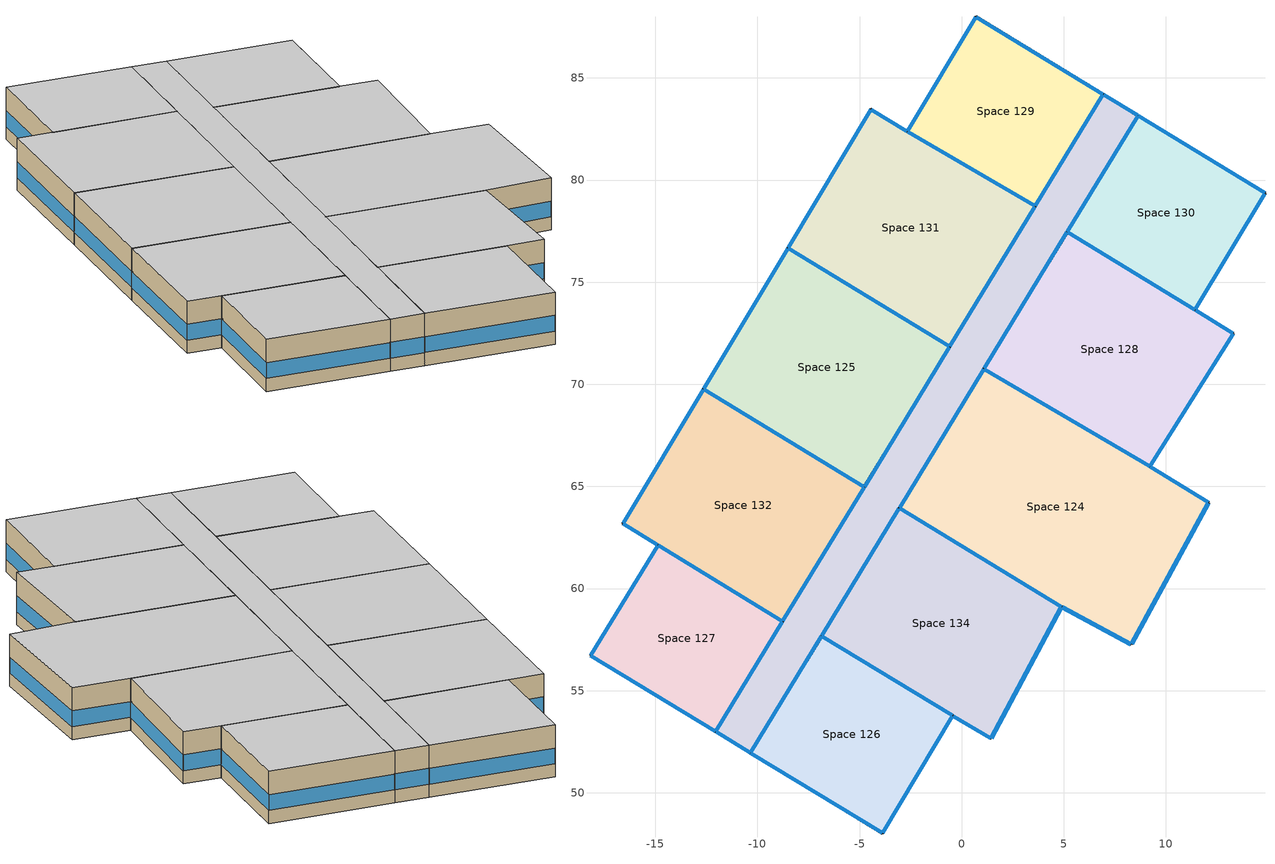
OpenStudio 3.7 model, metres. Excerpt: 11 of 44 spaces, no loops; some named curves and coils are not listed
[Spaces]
Space 123
 floor adiabatic (Generic Interior Floor): 6.92,84.19 8.63,83.15 -10.34,51.96 -12.05,53 z21.1
 wall outside (Surface 162 c tbd): -6.86,57.68 -3.06,63.93 z21.1:24.14
 wall outside (Surface 163 c tbd): -10.34,51.96 -6.86,57.68 z21.1:24.14
 wall outside (Surface 164 c tbd): -12.05,53 -10.34,51.96 z21.1:24.14
 wall outside (Surface 165 c tbd): -8.77,58.39 -12.05,53 z21.1:24.14
 wall outside (Surface 166 c tbd): -4.77,64.97 -8.77,58.39 z21.1:24.14
 wall outside (Surface 167 c tbd): -0.59,71.85 -4.77,64.97 z21.1:24.14
 wall outside (Surface 168 c tbd): 3.59,78.72 -0.59,71.85 z21.1:24.14
 wall outside (Surface 169 c tbd): 6.92,84.19 3.59,78.72 z21.1:24.14
 wall outside (Surface 170 c tbd): 8.63,83.15 6.92,84.19 z21.1:24.14
 wall outside (Surface 171 c tbd): 5.16,77.45 8.63,83.15 z21.1:24.14
 wall outside (Surface 172 c tbd): 1.09,70.75 5.16,77.45 z21.1:24.14
 wall outside (Surface 173 c tbd): -3.06,63.93 1.09,70.75 z21.1:24.14
 window: -6.85,57.7 -3.07,63.91 / -10.33,51.98 -6.87,57.66 / -8.78,58.37 -12.04,53.02 / -4.78,64.95 -8.75,58.41 / -0.6,71.82 -4.75,65 / 3.58,78.7 -0.57,71.87 / 6.91,84.17 3.6,78.74 / 5.18,77.48 8.61,83.13 / 1.1,70.78 5.15,77.43 / -3.04,63.96 1.08,70.73 z21.86:22.78; -12.03,52.98 -10.36,51.97 / 8.61,83.17 6.94,84.18 z21.86:22.8
 ceiling adiabatic (Generic Interior Ceiling 11): -10.34,51.96 8.63,83.15 6.92,84.19 -12.05,53 z24.14
Space 124
 floor adiabatic (Generic Interior Floor 1): 1.09,70.75 9.22,65.99 12.09,64.2 8.3,57.27 4.89,59.1 -3.06,63.93 z21.1
 wall outside (Surface 176 c tbd): 1.09,70.75 -3.06,63.93 z21.1:24.14
 wall outside (Surface 177 c tbd): 9.22,65.99 1.09,70.75 z21.1:24.14
 wall outside (Surface 178 c tbd): 12.09,64.2 9.22,65.99 z21.1:24.14
 wall outside (Surface 179 c tbd): 8.3,57.27 12.09,64.2 z21.1:24.14
 wall outside (Surface 180 c tbd): 4.89,59.1 8.3,57.27 z21.1:24.14
 wall outside (Surface 181 c tbd): -3.06,63.93 4.89,59.1 z21.1:24.14
 window: 1.08,70.73 -3.04,63.96 / 9.19,66 1.11,70.74 / 8.31,57.29 12.08,64.18 / 4.91,59.09 8.28,57.28 / -3.04,63.92 4.87,59.11 z21.86:22.78; 12.07,64.22 9.24,65.97 z21.86:22.79
 ceiling adiabatic (Generic Interior Ceiling 21): 8.3,57.27 12.09,64.2 9.22,65.99 1.09,70.75 -3.06,63.93 4.89,59.1 z24.14
Space 125
 floor adiabatic (Generic Interior Floor 2): -8.51,76.67 -0.59,71.85 -4.77,64.97 -12.65,69.77 z21.1
 wall outside (Surface 184 c tbd): -4.77,64.97 -0.59,71.85 z21.1:24.14
 wall outside (Surface 185 c tbd): -12.65,69.77 -4.77,64.97 z21.1:24.14
 wall outside (Surface 186 c tbd): -8.51,76.67 -12.65,69.77 z21.1:24.14
 wall outside (Surface 187 c tbd): -0.59,71.85 -8.51,76.67 z21.1:24.14
 window: -4.75,65 -0.6,71.82 / -12.63,69.75 -4.79,64.99 / -8.53,76.64 -12.63,69.79 / -0.61,71.86 -8.49,76.65 z21.86:22.78
 ceiling adiabatic (Generic Interior Ceiling 20): -4.77,64.97 -0.59,71.85 -8.51,76.67 -12.65,69.77 z24.14
Space 126
 floor adiabatic (Generic Interior Floor 3): -6.86,57.68 -0.44,53.78 -3.88,48.03 -10.34,51.96 z21.1
 wall outside (Surface 190 c tbd): -0.44,53.78 -6.86,57.68 z21.1:24.14
 wall outside (Surface 191 c tbd): -3.88,48.03 -0.44,53.78 z21.1:24.14
 wall outside (Surface 192 c tbd): -10.34,51.96 -3.88,48.03 z21.1:24.14
 wall outside (Surface 193 c tbd): -6.86,57.68 -10.34,51.96 z21.1:24.14
 window: -0.46,53.79 -6.84,57.66 / -3.87,48.05 -0.46,53.75 / -10.32,51.94 -3.9,48.04 / -6.87,57.66 -10.33,51.98 z21.86:22.78
 ceiling adiabatic (Generic Interior Ceiling 19): -3.88,48.03 -0.44,53.78 -6.86,57.68 -10.34,51.96 z24.14
Space 127
 floor adiabatic (Generic Interior Floor 4): -14.88,62.13 -8.77,58.39 -12.05,53 -18.17,56.72 z21.1
 wall outside (Surface 196 c tbd): -12.05,53 -8.77,58.39 z21.1:24.14
 wall outside (Surface 197 c tbd): -18.17,56.72 -12.05,53 z21.1:24.14
 wall outside (Surface 198 c tbd): -14.88,62.13 -18.17,56.72 z21.1:24.14
 wall outside (Surface 199 c tbd): -8.77,58.39 -14.88,62.13 z21.1:24.14
 window: -12.04,53.02 -8.78,58.37 / -18.15,56.7 -12.07,53.01 / -14.89,62.11 -18.16,56.74 / -8.79,58.41 -14.86,62.12 z21.86:22.78
 ceiling adiabatic (Generic Interior Ceiling 18): -12.05,53 -8.77,58.39 -14.88,62.13 -18.17,56.72 z24.14
Space 128
 floor adiabatic (Generic Interior Floor 5): 5.16,77.45 11.43,73.64 13.3,72.49 9.22,65.99 1.09,70.75 z21.1
 wall outside (Surface 202 c tbd): 5.16,77.45 1.09,70.75 z21.1:24.14
 wall outside (Surface 203 c tbd): 11.43,73.64 5.16,77.45 z21.1:24.14
 wall outside (Surface 204 c tbd): 13.3,72.49 11.43,73.64 z21.1:24.14
 wall outside (Surface 205 c tbd): 9.22,65.99 13.3,72.49 z21.1:24.14
 wall outside (Surface 206 c tbd): 1.09,70.75 9.22,65.99 z21.1:24.14
 window: 5.15,77.43 1.1,70.78 / 11.41,73.66 5.18,77.44 / 9.23,66.01 13.28,72.47 / 1.11,70.74 9.19,66 z21.86:22.78; 13.27,72.5 11.45,73.63 z21.86:22.79
 ceiling adiabatic (Generic Interior Ceiling 17): 9.22,65.99 13.3,72.49 11.43,73.64 5.16,77.45 1.09,70.75 z24.14
Space 129
 floor adiabatic (Generic Interior Floor 6): 0.7,87.99 6.92,84.19 3.59,78.72 -2.66,82.39 z21.1
 wall outside (Surface 209 c tbd): 0.7,87.99 -2.66,82.39 z21.1:24.14
 wall outside (Surface 210 c tbd): 6.92,84.19 0.7,87.99 z21.1:24.14
 wall outside (Surface 211 c tbd): 3.59,78.72 6.92,84.19 z21.1:24.14
 wall outside (Surface 212 c tbd): -2.66,82.39 3.59,78.72 z21.1:24.14
 window: 0.69,87.97 -2.65,82.41 / 6.9,84.21 0.72,87.98 / 3.6,78.74 6.91,84.17 / -2.64,82.37 3.57,78.73 z21.86:22.78
 ceiling adiabatic (Generic Interior Ceiling 16): 3.59,78.72 6.92,84.19 0.7,87.99 -2.66,82.39 z24.14
Space 130
 floor adiabatic (Generic Interior Floor 7): 8.63,83.15 14.85,79.36 11.43,73.64 5.16,77.45 z21.1
 wall outside (Surface 215 c tbd): 8.63,83.15 5.16,77.45 z21.1:24.14
 wall outside (Surface 216 c tbd): 14.85,79.36 8.63,83.15 z21.1:24.14
 wall outside (Surface 217 c tbd): 11.43,73.64 14.85,79.36 z21.1:24.14
 wall outside (Surface 218 c tbd): 5.16,77.45 11.43,73.64 z21.1:24.14
 window: 8.61,83.13 5.18,77.48 / 14.83,79.37 8.65,83.14 / 11.44,73.66 14.83,79.33 / 5.18,77.44 11.41,73.66 z21.86:22.78
 ceiling adiabatic (Generic Interior Ceiling 15): 11.43,73.64 14.85,79.36 8.63,83.15 5.16,77.45 z24.14
Space 131
 floor adiabatic (Generic Interior Floor 8): -4.45,83.46 -2.66,82.39 3.59,78.72 -0.59,71.85 -8.51,76.67 z21.1
 wall outside (Surface 221 c tbd): -4.45,83.46 -8.51,76.67 z21.1:24.14
 wall outside (Surface 222 c tbd): -2.66,82.39 -4.45,83.46 z21.1:24.14
 wall outside (Surface 223 c tbd): 3.59,78.72 -2.66,82.39 z21.1:24.14
 wall outside (Surface 224 c tbd): -0.59,71.85 3.59,78.72 z21.1:24.14
 wall outside (Surface 225 c tbd): -8.51,76.67 -0.59,71.85 z21.1:24.14
 window: -4.46,83.43 -8.5,76.69 / 3.57,78.73 -2.64,82.37 / -0.57,71.87 3.58,78.7 / -8.49,76.65 -0.61,71.86 z21.86:22.78; -2.68,82.4 -4.42,83.44 z21.86:22.8
 ceiling adiabatic (Generic Interior Ceiling 12): -0.59,71.85 3.59,78.72 -2.66,82.39 -4.45,83.46 -8.51,76.67 z24.14
Space 132
 floor adiabatic (Generic Interior Floor 9): -12.65,69.77 -4.77,64.97 -8.77,58.39 -16.59,63.18 z21.1
 wall outside (Surface 228 c tbd): -8.77,58.39 -4.77,64.97 z21.1:24.14
 wall outside (Surface 229 c tbd): -14.88,62.13 -8.77,58.39 z21.1:24.14
 wall outside (Surface 230 c tbd): -16.59,63.18 -14.88,62.13 z21.1:24.14
 wall outside (Surface 231 c tbd): -12.65,69.77 -16.59,63.18 z21.1:24.14
 wall outside (Surface 232 c tbd): -4.77,64.97 -12.65,69.77 z21.1:24.14
 window: -8.75,58.41 -4.78,64.95 / -14.86,62.12 -8.79,58.41 / -12.66,69.74 -16.58,63.2 / -4.79,64.99 -12.63,69.75 z21.86:22.78; -16.57,63.17 -14.9,62.14 z21.86:22.8
 ceiling adiabatic (Generic Interior Ceiling 13): -8.77,58.39 -4.77,64.97 -12.65,69.77 -16.59,63.18 z24.14
Space 134
 floor adiabatic (Generic Interior Floor 21): -3.06,63.93 4.89,59.1 1.44,52.66 -0.44,53.78 -6.86,57.68 z21.1
 wall outside (Surface 243 c tbd): 1.44,52.66 4.89,59.1 z21.1:24.14
 wall outside (Surface 244 c tbd): -0.44,53.78 1.44,52.66 z21.1:24.14
 wall outside (Surface 245 c tbd): -6.86,57.68 -0.44,53.78 z21.1:24.14
 wall outside (Surface 246 c tbd): -3.06,63.93 -6.86,57.68 z21.1:24.14
 wall outside (Surface 247 c tbd): 4.89,59.1 -3.06,63.93 z21.1:24.14
 window: 1.46,52.69 4.88,59.08 / -6.84,57.66 -0.46,53.79 / -3.07,63.91 -6.85,57.7 / 4.87,59.11 -3.04,63.92 z21.86:22.78; -0.42,53.76 1.42,52.68 z21.86:22.79
 ceiling adiabatic (Generic Interior Ceiling 14): 1.44,52.66 4.89,59.1 -3.06,63.93 -6.86,57.68 -0.44,53.78 z24.14
[Building]
Building 1: Space Type=MURB large; Default Schedule Set=MidriseApartment Apartment Schedule Set 2
[Site]
Montreal Int'l: Latitude {deg}=45.47; Longitude {deg}=-73.75; Time Zone {hr}=-5; Elevation {m}=36
[ClimateZones]
Climate Zone Institution Name 1=ASHRAE; Climate Zone Document Name 1=ANSI/ASHRAE Standard 169; Climate Zone Document Year 1=2006; Climate Zone Value 1=6A; Climate Zone Institution Name 2=CEC; Climate Zone Document Name 2=California Climate Zone Descriptions; Climate Zone Document Year 2=1995
[SizingPeriod:DesignDay] Barometric Pressure {Pa}=100893; Rain Indicator=No; Snow Indicator=No; Day of Month=21; Daylight Saving Time Indicator=No; Dry-Bulb Temperature Range Modifier Type=DefaultMultipliers
Name | Maximum Dry-Bulb Temperature {C} | Daily Dry-Bulb Temperature Range {deltaC} | Wind Speed {m/s} | Wind Direction {deg} | Sky Clearness | Month | Day Type | Humidity Condition Type | Wetbulb or DewPoint at Maximum Dry-Bulb {C} | Solar Model Indicator | ASHRAE Clear Sky Optical Depth for Beam Irradiance | ASHRAE Clear Sky Optical Depth for Diffuse Irradiance
Montreal Int'l Ann Htg 99.6% Condns DB | -23.7 | 0 | 3.9 | 260 | 0 | 1 | WinterDesignDay | Wetbulb | -23.7 | ASHRAEClearSky
Montreal Int'l Ann Hum_n 99.6% Condns DP=>MCDB | -23 | 0 | 3.9 | 260 | 0 | 1 | WinterDesignDay | Dewpoint | -30.5 | ASHRAEClearSky
Montreal Int'l Ann Htg Wind 99.6% Condns WS=>MCDB | -5.3 | 0 | 12.9 | 260 | 0 | 1 | WinterDesignDay | Wetbulb | -5.3 | ASHRAEClearSky
Montreal Int'l Ann Clg .4% Condns DB=>MWB | 30 | 9.3 | 4.9 | 220 |  | 7 | SummerDesignDay | Wetbulb | 22.1 | ASHRAETau | 0.465 | 1.966
[Construction]
Typical Interior Partition 4; Typical Interior Door 4: G05 25mm wood 1
Typical Insulated Exterior Mass Floor 1: 4 in. Normalweight Concrete Floor 2, Typical Carpet Pad 4
Typical Interior Floor: 100mm Normalweight concrete floor, CP02 CARPET PAD 1
Typical Interior Wall: G01 13mm gypsum board, G01 13mm gypsum board
Typical Interior Ceiling: CP02 CARPET PAD 1, 100mm Normalweight concrete floor
Generic Ground Slab 6A 19802010: Typical Insulation U=0.459, Generic HW Concrete
Typical Insulated Metal Door 2: F08 Metal surface 1, Typical Insulation R-2.17 1
U 0.88 SHGC 0.16 Sgl Ref-A-L Clr 6mm 1: REF A CLEAR LO 6MM 1
Typical Overhead Door 1: Typical Insulation R-2.17 1
Typical Interior Window: Clear 3mm 1
Generic Interior Ceiling 11; Generic Interior Ceiling 12; Generic Interior Ceiling 13; Generic Interior Ceiling 14; Generic Interior Ceiling 15; Generic Interior Ceiling 16; Generic Interior Ceiling 17; Generic Interior Ceiling 18; Generic Interior Ceiling 19; Generic Interior Ceiling 20; Generic Interior Ceiling 21; Generic Interior Ceiling 23: Generic LW Concrete, Generic Ceiling Air Gap, Generic Acoustic Tile
Generic Interior Floor; Generic Interior Floor 1; Generic Interior Floor 2; Generic Interior Floor 3; Generic Interior Floor 4; Generic Interior Floor 5; Generic Interior Floor 6; Generic Interior Floor 7; Generic Interior Floor 8; Generic Interior Floor 9; Generic Interior Floor 21; Generic Interior Floor 22: Generic Acoustic Tile, Generic Ceiling Air Gap, Generic LW Concrete
Generic Exterior Wall pre1980 6A: Generic Brick, Generic LW Concrete, Typical Insulation R1.76 GBC, Generic Wall Air Gap, Generic Gypsum Board
Typical IEAD Roof pre1980: Roof Membrane 1, Typical Insulation R-1.2 Pre1980roof, Metal Roof Surface 2
Generic Ground Slab 6A pre1980: Typical Insulation R1.5 ground Pre1980, Generic HW Concrete
Customized Fenestration: u=3.36: Fenestration U=3.32 0.66 1
Surface 162 c tbd: Generic Brick, Generic LW Concrete, Surface 162 m tbd, Generic Wall Air Gap, Generic Gypsum Board
Surface 163 c tbd: Generic Brick, Generic LW Concrete, Surface 163 m tbd, Generic Wall Air Gap, Generic Gypsum Board
Surface 164 c tbd: Generic Brick, Generic LW Concrete, Surface 164 m tbd, Generic Wall Air Gap, Generic Gypsum Board
Surface 165 c tbd: Generic Brick, Generic LW Concrete, Surface 165 m tbd, Generic Wall Air Gap, Generic Gypsum Board
Surface 166 c tbd: Generic Brick, Generic LW Concrete, Surface 166 m tbd, Generic Wall Air Gap, Generic Gypsum Board
Surface 167 c tbd: Generic Brick, Generic LW Concrete, Surface 167 m tbd, Generic Wall Air Gap, Generic Gypsum Board
Surface 168 c tbd: Generic Brick, Generic LW Concrete, Surface 168 m tbd, Generic Wall Air Gap, Generic Gypsum Board
Surface 169 c tbd: Generic Brick, Generic LW Concrete, Surface 169 m tbd, Generic Wall Air Gap, Generic Gypsum Board
Surface 170 c tbd: Generic Brick, Generic LW Concrete, Surface 170 m tbd, Generic Wall Air Gap, Generic Gypsum Board
Surface 171 c tbd: Generic Brick, Generic LW Concrete, Surface 171 m tbd, Generic Wall Air Gap, Generic Gypsum Board
Surface 172 c tbd: Generic Brick, Generic LW Concrete, Surface 172 m tbd, Generic Wall Air Gap, Generic Gypsum Board
Surface 173 c tbd: Generic Brick, Generic LW Concrete, Surface 173 m tbd, Generic Wall Air Gap, Generic Gypsum Board
Surface 176 c tbd: Generic Brick, Generic LW Concrete, Surface 176 m tbd, Generic Wall Air Gap, Generic Gypsum Board
Surface 177 c tbd: Generic Brick, Generic LW Concrete, Surface 177 m tbd, Generic Wall Air Gap, Generic Gypsum Board
Surface 178 c tbd: Generic Brick, Generic LW Concrete, Surface 178 m tbd, Generic Wall Air Gap, Generic Gypsum Board
Surface 179 c tbd: Generic Brick, Generic LW Concrete, Surface 179 m tbd, Generic Wall Air Gap, Generic Gypsum Board
Surface 180 c tbd: Generic Brick, Generic LW Concrete, Surface 180 m tbd, Generic Wall Air Gap, Generic Gypsum Board
Surface 181 c tbd: Generic Brick, Generic LW Concrete, Surface 181 m tbd, Generic Wall Air Gap, Generic Gypsum Board
Surface 184 c tbd: Generic Brick, Generic LW Concrete, Surface 184 m tbd, Generic Wall Air Gap, Generic Gypsum Board
Surface 185 c tbd: Generic Brick, Generic LW Concrete, Surface 185 m tbd, Generic Wall Air Gap, Generic Gypsum Board
Surface 186 c tbd: Generic Brick, Generic LW Concrete, Surface 186 m tbd, Generic Wall Air Gap, Generic Gypsum Board
Surface 187 c tbd: Generic Brick, Generic LW Concrete, Surface 187 m tbd, Generic Wall Air Gap, Generic Gypsum Board
Surface 190 c tbd: Generic Brick, Generic LW Concrete, Surface 190 m tbd, Generic Wall Air Gap, Generic Gypsum Board
Surface 191 c tbd: Generic Brick, Generic LW Concrete, Surface 191 m tbd, Generic Wall Air Gap, Generic Gypsum Board
Surface 192 c tbd: Generic Brick, Generic LW Concrete, Surface 192 m tbd, Generic Wall Air Gap, Generic Gypsum Board
Surface 193 c tbd: Generic Brick, Generic LW Concrete, Surface 193 m tbd, Generic Wall Air Gap, Generic Gypsum Board
Surface 196 c tbd: Generic Brick, Generic LW Concrete, Surface 196 m tbd, Generic Wall Air Gap, Generic Gypsum Board
Surface 197 c tbd: Generic Brick, Generic LW Concrete, Surface 197 m tbd, Generic Wall Air Gap, Generic Gypsum Board
Surface 198 c tbd: Generic Brick, Generic LW Concrete, Surface 198 m tbd, Generic Wall Air Gap, Generic Gypsum Board
Surface 199 c tbd: Generic Brick, Generic LW Concrete, Surface 199 m tbd, Generic Wall Air Gap, Generic Gypsum Board
Surface 202 c tbd: Generic Brick, Generic LW Concrete, Surface 202 m tbd, Generic Wall Air Gap, Generic Gypsum Board
Surface 203 c tbd: Generic Brick, Generic LW Concrete, Surface 203 m tbd, Generic Wall Air Gap, Generic Gypsum Board
Surface 204 c tbd: Generic Brick, Generic LW Concrete, Surface 204 m tbd, Generic Wall Air Gap, Generic Gypsum Board
Surface 205 c tbd: Generic Brick, Generic LW Concrete, Surface 205 m tbd, Generic Wall Air Gap, Generic Gypsum Board
Surface 206 c tbd: Generic Brick, Generic LW Concrete, Surface 206 m tbd, Generic Wall Air Gap, Generic Gypsum Board
Surface 209 c tbd: Generic Brick, Generic LW Concrete, Surface 209 m tbd, Generic Wall Air Gap, Generic Gypsum Board
Surface 210 c tbd: Generic Brick, Generic LW Concrete, Surface 210 m tbd, Generic Wall Air Gap, Generic Gypsum Board
Surface 211 c tbd: Generic Brick, Generic LW Concrete, Surface 211 m tbd, Generic Wall Air Gap, Generic Gypsum Board
Surface 212 c tbd: Generic Brick, Generic LW Concrete, Surface 212 m tbd, Generic Wall Air Gap, Generic Gypsum Board
Surface 215 c tbd: Generic Brick, Generic LW Concrete, Surface 215 m tbd, Generic Wall Air Gap, Generic Gypsum Board
Surface 216 c tbd: Generic Brick, Generic LW Concrete, Surface 216 m tbd, Generic Wall Air Gap, Generic Gypsum Board
Surface 217 c tbd: Generic Brick, Generic LW Concrete, Surface 217 m tbd, Generic Wall Air Gap, Generic Gypsum Board
Surface 218 c tbd: Generic Brick, Generic LW Concrete, Surface 218 m tbd, Generic Wall Air Gap, Generic Gypsum Board
Surface 221 c tbd: Generic Brick, Generic LW Concrete, Surface 221 m tbd, Generic Wall Air Gap, Generic Gypsum Board
Surface 222 c tbd: Generic Brick, Generic LW Concrete, Surface 222 m tbd, Generic Wall Air Gap, Generic Gypsum Board
Surface 223 c tbd: Generic Brick, Generic LW Concrete, Surface 223 m tbd, Generic Wall Air Gap, Generic Gypsum Board
Surface 224 c tbd: Generic Brick, Generic LW Concrete, Surface 224 m tbd, Generic Wall Air Gap, Generic Gypsum Board
Surface 225 c tbd: Generic Brick, Generic LW Concrete, Surface 225 m tbd, Generic Wall Air Gap, Generic Gypsum Board
Surface 228 c tbd: Generic Brick, Generic LW Concrete, Surface 228 m tbd, Generic Wall Air Gap, Generic Gypsum Board
Surface 229 c tbd: Generic Brick, Generic LW Concrete, Surface 229 m tbd, Generic Wall Air Gap, Generic Gypsum Board
Surface 230 c tbd: Generic Brick, Generic LW Concrete, Surface 230 m tbd, Generic Wall Air Gap, Generic Gypsum Board
Surface 231 c tbd: Generic Brick, Generic LW Concrete, Surface 231 m tbd, Generic Wall Air Gap, Generic Gypsum Board
Surface 232 c tbd: Generic Brick, Generic LW Concrete, Surface 232 m tbd, Generic Wall Air Gap, Generic Gypsum Board
Surface 243 c tbd: Generic Brick, Generic LW Concrete, Surface 243 m tbd, Generic Wall Air Gap, Generic Gypsum Board
Surface 244 c tbd: Generic Brick, Generic LW Concrete, Surface 244 m tbd, Generic Wall Air Gap, Generic Gypsum Board
Surface 245 c tbd: Generic Brick, Generic LW Concrete, Surface 245 m tbd, Generic Wall Air Gap, Generic Gypsum Board
Surface 246 c tbd: Generic Brick, Generic LW Concrete, Surface 246 m tbd, Generic Wall Air Gap, Generic Gypsum Board
Surface 247 c tbd: Generic Brick, Generic LW Concrete, Surface 247 m tbd, Generic Wall Air Gap, Generic Gypsum Board
[Material] Thermal Absorptance=0.9
Name | Roughness | Thickness {m} | Conductivity {W/m-K} | Density {kg/m3} | Specific Heat {J/kg-K} | Solar Absorptance | Visible Absorptance
Roof Membrane 1 | VeryRough | 0.0095 | 0.16 | 1121.29 | 1460 | 0.7 | 0.7
Metal Roof Surface 2; F08 Metal surface 1 | Smooth | 0.0008 | 45.28 | 7824 | 500 | 0.7 | 0.7
Generic HW Concrete | MediumRough | 0.2 | 1.95 | 2240 | 900 | 0.8 | 0.8
G05 25mm wood 1 | MediumSmooth | 0.0254 | 0.15 | 608 | 1630 | 0.5 | 0.5
4 in. Normalweight Concrete Floor 2 | MediumRough | 0.1016 | 2.31 | 2322 | 832 | 0.7 | 0.7
100mm Normalweight concrete floor | MediumRough | 0.1016 | 2.31045 | 2322 | 832.557 | 0.7 | 0.7
G01 13mm gypsum board | Smooth | 0.0127 | 0.160031 | 800.001 | 1090.73 | 0.7 | 0.5
Generic LW Concrete | MediumRough | 0.1 | 0.53 | 1280 | 840 | 0.8 | 0.8
Generic Ceiling Air Gap | Smooth | 0.1 | 0.556 | 1.28 | 1000 | 0.7 | 0.7
Generic Acoustic Tile | MediumSmooth | 0.02 | 0.06 | 368 | 590 | 0.2 | 0.2
Generic Brick | MediumRough | 0.1 | 0.9 | 1920 | 790 | 0.65 | 0.65
Generic Wall Air Gap | Smooth | 0.1 | 0.667 | 1.28 | 1000 | 0.7 | 0.7
Generic Gypsum Board | MediumSmooth | 0.0127 | 0.16 | 800 | 1090 | 0.5 | 0.5
[Material:NoMass] Roughness=Smooth; Thermal Absorptance=0.9; Solar Absorptance=0.7
Name | Thermal Resistance {m2-K/W} | Visible Absorptance
Typical Carpet Pad 4; CP02 CARPET PAD 1 | 0.21648 | 0.8
Typical Insulation U=0.459 | 2.17 | 0.7
Typical Insulation R-2.17 1 | 0.381975 | 0.7
Typical Insulation R1.76 GBC | 1.76 | 0.7
Typical Insulation R-1.2 Pre1980roof | 2.73841 | 0.7
Typical Insulation R1.5 ground Pre1980 | 1.5 | 0.7
Surface 162 m tbd; Surface 163 m tbd; Surface 165 m tbd; Surface 166 m tbd; Surface 167 m tbd; Surface 168 m tbd; Surface 169 m tbd; Surface 171 m tbd; Surface 172 m tbd; Surface 173 m tbd; Surface 176 m tbd; Surface 177 m tbd; Surface 181 m tbd; Surface 184 m tbd; Surface 185 m tbd; Surface 187 m tbd; Surface 190 m tbd; Surface 193 m tbd; Surface 196 m tbd; Surface 199 m tbd; Surface 202 m tbd; Surface 203 m tbd; Surface 206 m tbd; Surface 211 m tbd; Surface 212 m tbd; Surface 215 m tbd; Surface 218 m tbd; Surface 223 m tbd; Surface 224 m tbd; Surface 225 m tbd; Surface 228 m tbd; Surface 229 m tbd; Surface 232 m tbd; Surface 245 m tbd; Surface 246 m tbd; Surface 247 m tbd | 1.24606 | 0.7
Surface 164 m tbd; Surface 170 m tbd | 0.58359 | 0.7
Surface 178 m tbd | 0.553583 | 0.7
Surface 179 m tbd | 0.584513 | 0.7
Surface 180 m tbd | 0.565438 | 0.7
Surface 186 m tbd | 0.642581 | 0.7
Surface 191 m tbd | 0.603446 | 0.7
Surface 192 m tbd | 0.609849 | 0.7
Surface 197 m tbd | 0.607082 | 0.7
Surface 198 m tbd | 0.600303 | 0.7
Surface 204 m tbd | 0.50708 | 0.7
Surface 205 m tbd | 0.610599 | 0.7
Surface 209 m tbd | 0.602058 | 0.7
Surface 210 m tbd; Surface 216 m tbd | 0.607957 | 0.7
Surface 217 m tbd | 0.603116 | 0.7
Surface 221 m tbd | 0.612091 | 0.7
Surface 222 m tbd | 0.500771 | 0.7
Surface 230 m tbd | 0.496387 | 0.7
Surface 231 m tbd | 0.610602 | 0.7
Surface 243 m tbd | 0.608072 | 0.7
Surface 244 m tbd | 0.507089 | 0.7
[WindowMaterial:Glazing] Optical Data Type=SpectralAverage; Infrared Transmittance at Normal Incidence=0; Front Side Infrared Hemispherical Emissivity=0.84; Conductivity {W/m-K}=0.9; Dirt Correction Factor for Solar and Visible Transmittance=1; Solar Diffusing=No
Name | Thickness {m} | Solar Transmittance at Normal Incidence | Front Side Solar Reflectance at Normal Incidence | Back Side Solar Reflectance at Normal Incidence | Visible Transmittance at Normal Incidence | Front Side Visible Reflectance at Normal Incidence | Back Side Visible Reflectance at Normal Incidence | Back Side Infrared Hemispherical Emissivity
REF A CLEAR LO 6MM 1 | 0.006 | 0.066 | 0.341 | 0.493 | 0.08 | 0.41 | 0.37 | 0.4
Clear 3mm 1 | 0.003 | 0.837 | 0.075 | 0.075 | 0.898 | 0.081 | 0.081 | 0.84
[WindowMaterial:Blind]
Window Material Blind 1: Slat Width {m}=0.025; Slat Separation {m}=0.01875; Front Side Slat Beam Solar Reflectance=0.5; Back Side Slat Beam Solar Reflectance=0.5; Front Side Slat Diffuse Solar Reflectance=0.5; Back Side Slat Diffuse Solar Reflectance=0.5; Slat Beam Visible Transmittance=0
[WindowMaterial:SimpleGlazingSystem]
Fenestration U=3.32 0.66 1: U-Factor {W/m2-K}=3.32; Solar Heat Gain Coefficient=0.66; Visible Transmittance=0.21
[DefaultConstructionSet]
Zone Pre1980 6A 1: Default Exterior Surface Constructions=Default Surface Constructions 1699; Default Interior Surface Constructions=Default Surface Constructions 1697; Default Ground Contact Surface Constructions=Default Surface Constructions 1698; Default Exterior SubSurface Constructions=Default Sub Surface Constructions 1128; Default Interior SubSurface Constructions=Default Sub Surface Constructions 1129; Interior Partition Construction=Typical Interior Partition 4; Adiabatic Surface Construction=Generic Interior Floor 22
[DefaultSurfaceConstructions]
Name | Floor Construction | Wall Construction | Roof Ceiling Construction
Default Surface Constructions 1699 | Typical Insulated Exterior Mass Floor 1 | Generic Exterior Wall pre1980 6A | Typical IEAD Roof pre1980
Default Surface Constructions 1697 | Typical Interior Floor | Typical Interior Wall | Typical Interior Ceiling
Default Surface Constructions 1698 | Generic Ground Slab 6A 19802010 | Generic Ground Slab 6A pre1980 | Generic Interior Ceiling 23
[DefaultSubSurfaceConstructions]
Name | Fixed Window Construction | Operable Window Construction | Door Construction | Glass Door Construction | Overhead Door Construction | Tubular Daylight Dome Construction | Tubular Daylight Diffuser Construction
Default Sub Surface Constructions 1128 | Customized Fenestration: u=3.36 | Customized Fenestration: u=3.36 | Typical Insulated Metal Door 2 | U 0.88 SHGC 0.16 Sgl Ref-A-L Clr 6mm 1 | Typical Overhead Door 1 | Typical Interior Window | Typical Interior Window
Default Sub Surface Constructions 1129 | Typical Interior Window | Typical Interior Window | Typical Interior Door 4
[SpaceType] Default Construction Set=Zone Pre1980 6A 1; Design Specification Outdoor Air Object=MidriseApartment Apartment Ventilation
Name | Default Schedule Set
MURB large; MURB small 4; MURB small 5; MURB small 6; MURB small 7 | MidriseApartment Apartment Schedule Set 1
MURB lobby 2 | MidriseApartment Corridor Schedule Set
[DefaultScheduleSet]
Name | Number of People Schedule | People Activity Level Schedule | Electric Equipment Schedule | Hot Water Equipment Schedule | Infiltration Schedule | Lighting Schedule
MidriseApartment Apartment Schedule Set 1; MidriseApartment Apartment Schedule Set 2 | MidriseApartment Apartment Occ | MidriseApartment Activity | MURB Appliances and lighting | MURB hot water equipment schedule | MidriseApartment Infil
MidriseApartment Corridor Schedule Set |  |  | ApartmentMidRise BLDG_ELEVATORS Pre2004 |  | MidriseApartment Infil 1 | MidriseApartment Corridor Light
[DesignSpecification:OutdoorAir]
MidriseApartment Apartment Ventilation: Outdoor Air Method=Sum; Outdoor Air Flow per Person {m3/s-person}=0.003
[People:Definition]
MidriseApartment Apartment People Definition: Number of People Calculation Method=People/Area; People per Space Floor Area {person/m2}=0.0283091; Fraction Radiant=0.3
[People] People Definition=MidriseApartment Apartment People Definition; Multiplier=1
Name | Space or SpaceType
People 1 | MURB large
People 6 | MURB small 4
People 7 | MURB small 5
People 8 | MURB small 6
People 9 | MURB small 7
[ElectricEquipment:Definition]
MidriseApartment Apartment Elec Equip Definition: Design Level Calculation Method=Watts/Area; Watts per Space Floor Area {W/m2}=8.15; Fraction Latent=0; Fraction Radiant=0.5; Fraction Lost=0
[ElectricEquipment] Electric Equipment Definition=MidriseApartment Apartment Elec Equip Definition
Name | Space or SpaceType
Electric Equipment 1 | MURB large
Electric Equipment 6 | MURB small 4
Electric Equipment 7 | MURB small 5
Electric Equipment 8 | MURB small 6
Electric Equipment 9 | MURB small 7
[ThermostatSetpoint:DualSetpoint] Heating Setpoint Temperature Schedule=NECB-G-Thermostat Setpoint-Heating; Cooling Setpoint Temperature Schedule=NECB-G-Thermostat Setpoint-Cooling
Thermostat Setpoint Dual Setpoint 5; Thermostat Setpoint Dual Setpoint 10; Thermostat Setpoint Dual Setpoint 12; Thermostat Setpoint Dual Setpoint 13; Thermostat Setpoint Dual Setpoint 14; Thermostat Setpoint Dual Setpoint 15; Thermostat Setpoint Dual Setpoint 16; Thermostat Setpoint Dual Setpoint 18; Thermostat Setpoint Dual Setpoint 20; Thermostat Setpoint Dual Setpoint 21; Thermostat Setpoint Dual Setpoint 27
[ShadingControl]
Shading Control 1: Shading Type=InteriorBlind; Shading Device Material=Window Material Blind 1; Multiple Surface Control Type=Sequential
[BuildingStory]
Building Story typical: Nominal Z Coordinate {m}=15; Nominal Floor to Floor Height {m}=3
[Space] Building Story=Building Story typical
Name | Space Type | Thermal Zone
Space 123 | MURB lobby 2 | Thermal Zone 28
Space 124 |  | Thermal Zone 29
Space 125 |  | Thermal Zone 31
Space 126 | MURB small 4 | Thermal Zone 33
Space 127 | MURB small 5 | Thermal Zone 34
Space 128 |  | Thermal Zone 23
Space 129 | MURB small 6 | Thermal Zone 30
Space 130 | MURB small 7 | Thermal Zone 6
Space 131 |  | Thermal Zone 35
Space 132 |  | Thermal Zone 36
Space 134 |  | Thermal Zone 32
[ThermalZone] Multiplier=10; Use Ideal Air Loads=No
Name | Thermostat
Thermal Zone 6 | Thermostat Setpoint Dual Setpoint 27
Thermal Zone 23 | Thermostat Setpoint Dual Setpoint 13
Thermal Zone 28 | Thermostat Setpoint Dual Setpoint 20
Thermal Zone 29 | Thermostat Setpoint Dual Setpoint 14
Thermal Zone 30 | Thermostat Setpoint Dual Setpoint 15
Thermal Zone 31 | Thermostat Setpoint Dual Setpoint 18
Thermal Zone 32 | Thermostat Setpoint Dual Setpoint 21
Thermal Zone 33 | Thermostat Setpoint Dual Setpoint 5
Thermal Zone 34 | Thermostat Setpoint Dual Setpoint 16
Thermal Zone 35 | Thermostat Setpoint Dual Setpoint 10
Thermal Zone 36 | Thermostat Setpoint Dual Setpoint 12
[ZoneHVAC:PackagedTerminalHeatPump] Availability Schedule=Always On Discrete hvac_library; Supply Air Flow Rate During Cooling Operation {m3/s}=Autosize; Supply Air Flow Rate During Heating Operation {m3/s}=Autosize; Supply Air Flow Rate When No Cooling or Heating is Needed {m3/s}=Autosize; Outdoor Air Flow Rate During Cooling Operation {m3/s}=Autosize; Outdoor Air Flow Rate During Heating Operation {m3/s}=Autosize; Outdoor Air Flow Rate When No Cooling or Heating is Needed {m3/s}=Autosize; Maximum Supply Air Temperature from Supplemental Heater {C}=Autosize; Supply Air Fan Operating Mode Schedule=Always On Discrete hvac_library
Name | Supply Air Fan | Heating Coil | Cooling Coil | Supplemental Heating Coil
PTHP | PTHP CV Fan | PTHP 1 Spd DX Htg Coil | PTHP 1 Spd DX Clg Coil | PTHP Elec Htg Backup Coil
PTHP 1 | PTHP CV Fan 1 | PTHP 1 Spd DX Htg Coil 1 | PTHP 1 Spd DX Clg Coil 1 | PTHP Elec Htg Backup Coil 1
PTHP 2 | PTHP CV Fan 2 | PTHP 1 Spd DX Htg Coil 2 | PTHP 1 Spd DX Clg Coil 2 | PTHP Elec Htg Backup Coil 2
PTHP 3 | PTHP CV Fan 3 | PTHP 1 Spd DX Htg Coil 3 | PTHP 1 Spd DX Clg Coil 3 | PTHP Elec Htg Backup Coil 3
PTHP 4 | PTHP CV Fan 4 | PTHP 1 Spd DX Htg Coil 4 | PTHP 1 Spd DX Clg Coil 4 | PTHP Elec Htg Backup Coil 4
PTHP 5 | PTHP CV Fan 5 | PTHP 1 Spd DX Htg Coil 5 | PTHP 1 Spd DX Clg Coil 5 | PTHP Elec Htg Backup Coil 5
PTHP 6 | PTHP CV Fan 6 | PTHP 1 Spd DX Htg Coil 6 | PTHP 1 Spd DX Clg Coil 6 | PTHP Elec Htg Backup Coil 6
PTHP 7 | PTHP CV Fan 7 | PTHP 1 Spd DX Htg Coil 7 | PTHP 1 Spd DX Clg Coil 7 | PTHP Elec Htg Backup Coil 7
PTHP 8 | PTHP CV Fan 8 | PTHP 1 Spd DX Htg Coil 8 | PTHP 1 Spd DX Clg Coil 8 | PTHP Elec Htg Backup Coil 8
PTHP 9 | PTHP CV Fan 9 | PTHP 1 Spd DX Htg Coil 9 | PTHP 1 Spd DX Clg Coil 9 | PTHP Elec Htg Backup Coil 9
PTHP 10 | PTHP CV Fan 10 | PTHP 1 Spd DX Htg Coil 10 | PTHP 1 Spd DX Clg Coil 10 | PTHP Elec Htg Backup Coil 10
PTHP 11 | PTHP CV Fan 11 | PTHP 1 Spd DX Htg Coil 11 | PTHP 1 Spd DX Clg Coil 11 | PTHP Elec Htg Backup Coil 11
PTHP 12 | PTHP CV Fan 12 | PTHP 1 Spd DX Htg Coil 12 | PTHP 1 Spd DX Clg Coil 12 | PTHP Elec Htg Backup Coil 12
PTHP 13 | PTHP CV Fan 13 | PTHP 1 Spd DX Htg Coil 13 | PTHP 1 Spd DX Clg Coil 13 | PTHP Elec Htg Backup Coil 13
PTHP 14 | PTHP CV Fan 14 | PTHP 1 Spd DX Htg Coil 14 | PTHP 1 Spd DX Clg Coil 14 | PTHP Elec Htg Backup Coil 14
PTHP 15 | PTHP CV Fan 15 | PTHP 1 Spd DX Htg Coil 15 | PTHP 1 Spd DX Clg Coil 15 | PTHP Elec Htg Backup Coil 15
PTHP 16 | PTHP CV Fan 16 | PTHP 1 Spd DX Htg Coil 16 | PTHP 1 Spd DX Clg Coil 16 | PTHP Elec Htg Backup Coil 16
PTHP 17 | PTHP CV Fan 17 | PTHP 1 Spd DX Htg Coil 17 | PTHP 1 Spd DX Clg Coil 17 | PTHP Elec Htg Backup Coil 17
PTHP 18 | PTHP CV Fan 18 | PTHP 1 Spd DX Htg Coil 18 | PTHP 1 Spd DX Clg Coil 18 | PTHP Elec Htg Backup Coil 18
PTHP 19 | PTHP CV Fan 19 | PTHP 1 Spd DX Htg Coil 19 | PTHP 1 Spd DX Clg Coil 19 | PTHP Elec Htg Backup Coil 19
PTHP 20 | PTHP CV Fan 20 | PTHP 1 Spd DX Htg Coil 20 | PTHP 1 Spd DX Clg Coil 20 | PTHP Elec Htg Backup Coil 20
PTHP 21 | PTHP CV Fan 21 | PTHP 1 Spd DX Htg Coil 21 | PTHP 1 Spd DX Clg Coil 21 | PTHP Elec Htg Backup Coil 21
PTHP 22 | PTHP CV Fan 22 | PTHP 1 Spd DX Htg Coil 22 | PTHP 1 Spd DX Clg Coil 22 | PTHP Elec Htg Backup Coil 22
PTHP 23 | PTHP CV Fan 23 | PTHP 1 Spd DX Htg Coil 23 | PTHP 1 Spd DX Clg Coil 23 | PTHP Elec Htg Backup Coil 23
PTHP 24 | PTHP CV Fan 24 | PTHP 1 Spd DX Htg Coil 24 | PTHP 1 Spd DX Clg Coil 24 | PTHP Elec Htg Backup Coil 24
PTHP 25 | PTHP CV Fan 25 | PTHP 1 Spd DX Htg Coil 25 | PTHP 1 Spd DX Clg Coil 25 | PTHP Elec Htg Backup Coil 25
PTHP 26 | PTHP CV Fan 26 | PTHP 1 Spd DX Htg Coil 26 | PTHP 1 Spd DX Clg Coil 26 | PTHP Elec Htg Backup Coil 26
PTHP 27 | PTHP CV Fan 27 | PTHP 1 Spd DX Htg Coil 27 | PTHP 1 Spd DX Clg Coil 27 | PTHP Elec Htg Backup Coil 27
PTHP 28 | PTHP CV Fan 28 | PTHP 1 Spd DX Htg Coil 28 | PTHP 1 Spd DX Clg Coil 28 | PTHP Elec Htg Backup Coil 28
PTHP 29 | PTHP CV Fan 29 | PTHP 1 Spd DX Htg Coil 29 | PTHP 1 Spd DX Clg Coil 29 | PTHP Elec Htg Backup Coil 29
PTHP 30 | PTHP CV Fan 30 | PTHP 1 Spd DX Htg Coil 30 | PTHP 1 Spd DX Clg Coil 30 | PTHP Elec Htg Backup Coil 30
PTHP 31 | PTHP CV Fan 31 | PTHP 1 Spd DX Htg Coil 31 | PTHP 1 Spd DX Clg Coil 31 | PTHP Elec Htg Backup Coil 31
PTHP 32 | PTHP CV Fan 32 | PTHP 1 Spd DX Htg Coil 32 | PTHP 1 Spd DX Clg Coil 32 | PTHP Elec Htg Backup Coil 32
PTHP 33 | PTHP CV Fan 33 | PTHP 1 Spd DX Htg Coil 33 | PTHP 1 Spd DX Clg Coil 33 | PTHP Elec Htg Backup Coil 33
PTHP 34 | PTHP CV Fan 34 | PTHP 1 Spd DX Htg Coil 34 | PTHP 1 Spd DX Clg Coil 34 | PTHP Elec Htg Backup Coil 34
PTHP 35 | PTHP CV Fan 35 | PTHP 1 Spd DX Htg Coil 35 | PTHP 1 Spd DX Clg Coil 35 | PTHP Elec Htg Backup Coil 35
PTHP 36 | PTHP CV Fan 36 | PTHP 1 Spd DX Htg Coil 36 | PTHP 1 Spd DX Clg Coil 36 | PTHP Elec Htg Backup Coil 36
PTHP 37 | PTHP CV Fan 37 | PTHP 1 Spd DX Htg Coil 37 | PTHP 1 Spd DX Clg Coil 37 | PTHP Elec Htg Backup Coil 37
PTHP 38 | PTHP CV Fan 38 | PTHP 1 Spd DX Htg Coil 38 | PTHP 1 Spd DX Clg Coil 38 | PTHP Elec Htg Backup Coil 38
PTHP 39 | PTHP CV Fan 39 | PTHP 1 Spd DX Htg Coil 39 | PTHP 1 Spd DX Clg Coil 39 | PTHP Elec Htg Backup Coil 39
PTHP 40 | PTHP CV Fan 40 | PTHP 1 Spd DX Htg Coil 40 | PTHP 1 Spd DX Clg Coil 40 | PTHP Elec Htg Backup Coil 40
PTHP 41 | PTHP CV Fan 41 | PTHP 1 Spd DX Htg Coil 41 | PTHP 1 Spd DX Clg Coil 41 | PTHP Elec Htg Backup Coil 41
PTHP 42 | PTHP CV Fan 42 | PTHP 1 Spd DX Htg Coil 42 | PTHP 1 Spd DX Clg Coil 42 | PTHP Elec Htg Backup Coil 42
PTHP 43 | PTHP CV Fan 43 | PTHP 1 Spd DX Htg Coil 43 | PTHP 1 Spd DX Clg Coil 43 | PTHP Elec Htg Backup Coil 43
[Fan:ConstantVolume] Availability Schedule=Always On Discrete hvac_library; Maximum Flow Rate {m3/s}=AutoSize
PTHP CV Fan; PTHP CV Fan 1; PTHP CV Fan 2; PTHP CV Fan 3; PTHP CV Fan 4; PTHP CV Fan 5; PTHP CV Fan 6; PTHP CV Fan 7; PTHP CV Fan 8; PTHP CV Fan 9; PTHP CV Fan 10; PTHP CV Fan 11; PTHP CV Fan 12; PTHP CV Fan 13; PTHP CV Fan 14; PTHP CV Fan 15; PTHP CV Fan 16; PTHP CV Fan 17; PTHP CV Fan 18; PTHP CV Fan 19; PTHP CV Fan 20; PTHP CV Fan 21; PTHP CV Fan 22; PTHP CV Fan 23; PTHP CV Fan 24; PTHP CV Fan 25; PTHP CV Fan 26; PTHP CV Fan 27; PTHP CV Fan 28; PTHP CV Fan 29; PTHP CV Fan 30; PTHP CV Fan 31; PTHP CV Fan 32; PTHP CV Fan 33; PTHP CV Fan 34; PTHP CV Fan 35; PTHP CV Fan 36; PTHP CV Fan 37; PTHP CV Fan 38; PTHP CV Fan 39; PTHP CV Fan 40; PTHP CV Fan 41; PTHP CV Fan 42; PTHP CV Fan 43
[Coil:Heating:DX:SingleSpeed] Availability Schedule=Always On Discrete hvac_library; Rated Total Heating Capacity {W}=2.22045e-16; Rated COP {W/W}=5; Rated Air Flow Rate {m3/s}=Autosize; Rated Supply Fan Power Per Volume Flow Rate 2017 {W/(m3/s)}=773.3; Rated Supply Fan Power Per Volume Flow Rate 2023 {W/(m3/s)}=934.4; Total Heating Capacity Function of Temperature Curve=OS:Curve:Biquadratic 11; Total Heating Capacity Function of Flow Fraction Curve=OS:Curve:Quadratic 14; Energy Input Ratio Function of Temperature Curve=OS:Curve:Biquadratic 12; Energy Input Ratio Function of Flow Fraction Curve=OS:Curve:Quadratic 15; Part Load Fraction Correlation Curve=OS:Curve:Quadratic 16; Defrost Strategy=Resistive; Defrost Control=Timed; Defrost Time Period Fraction=0.166667; Resistive Defrost Heater Capacity {W}=2000
PTHP 1 Spd DX Htg Coil; PTHP 1 Spd DX Htg Coil 1; PTHP 1 Spd DX Htg Coil 2; PTHP 1 Spd DX Htg Coil 3; PTHP 1 Spd DX Htg Coil 4; PTHP 1 Spd DX Htg Coil 5; PTHP 1 Spd DX Htg Coil 6; PTHP 1 Spd DX Htg Coil 7; PTHP 1 Spd DX Htg Coil 8; PTHP 1 Spd DX Htg Coil 9; PTHP 1 Spd DX Htg Coil 10; PTHP 1 Spd DX Htg Coil 11; PTHP 1 Spd DX Htg Coil 12; PTHP 1 Spd DX Htg Coil 13; PTHP 1 Spd DX Htg Coil 14; PTHP 1 Spd DX Htg Coil 15; PTHP 1 Spd DX Htg Coil 16; PTHP 1 Spd DX Htg Coil 17; PTHP 1 Spd DX Htg Coil 18; PTHP 1 Spd DX Htg Coil 19; PTHP 1 Spd DX Htg Coil 20; PTHP 1 Spd DX Htg Coil 21; PTHP 1 Spd DX Htg Coil 22; PTHP 1 Spd DX Htg Coil 23; PTHP 1 Spd DX Htg Coil 24; PTHP 1 Spd DX Htg Coil 25; PTHP 1 Spd DX Htg Coil 26; PTHP 1 Spd DX Htg Coil 27; PTHP 1 Spd DX Htg Coil 28; PTHP 1 Spd DX Htg Coil 29; PTHP 1 Spd DX Htg Coil 30; PTHP 1 Spd DX Htg Coil 31; PTHP 1 Spd DX Htg Coil 32; PTHP 1 Spd DX Htg Coil 33; PTHP 1 Spd DX Htg Coil 34; PTHP 1 Spd DX Htg Coil 35; PTHP 1 Spd DX Htg Coil 36; PTHP 1 Spd DX Htg Coil 37; PTHP 1 Spd DX Htg Coil 38; PTHP 1 Spd DX Htg Coil 39; PTHP 1 Spd DX Htg Coil 40; PTHP 1 Spd DX Htg Coil 41; PTHP 1 Spd DX Htg Coil 42; PTHP 1 Spd DX Htg Coil 43
[Coil:Cooling:DX:SingleSpeed] Availability Schedule=Always On Discrete hvac_library; Rated Total Cooling Capacity {W}=Autosize; Rated Sensible Heat Ratio=Autosize; Rated COP {W/W}=3; Rated Air Flow Rate {m3/s}=Autosize; Rated Evaporator Fan Power Per Volume Flow Rate 2017 {W/(m3/s)}=773.3; Rated Evaporator Fan Power Per Volume Flow Rate 2023 {W/(m3/s)}=934.4; Total Cooling Capacity Function of Temperature Curve=OS:Curve:Biquadratic 9; Total Cooling Capacity Function of Flow Fraction Curve=OS:Curve:Quadratic 11; Energy Input Ratio Function of Temperature Curve=OS:Curve:Biquadratic 10; Energy Input Ratio Function of Flow Fraction Curve=OS:Curve:Quadratic 12; Part Load Fraction Correlation Curve=OS:Curve:Quadratic 13; Minimum Outdoor Dry-Bulb Temperature for Compressor Operation {C}=-25; Nominal Time for Condensate Removal to Begin {s}=0; Ratio of Initial Moisture Evaporation Rate and Steady State Latent Capacity=0; Maximum Cycling Rate {cycles/hr}=0; Latent Capacity Time Constant {s}=0; Condenser Type=AirCooled; Evaporative Condenser Effectiveness=0; Evaporative Condenser Air Flow Rate {m3/s}=Autosize; Evaporative Condenser Pump Rated Power Consumption {W}=Autosize; Crankcase Heater Capacity {W}=0; Maximum Outdoor Dry-Bulb Temperature for Crankcase Heater Operation {C}=0; Basin Heater Capacity {W/K}=0; Basin Heater Setpoint Temperature {C}=10
PTHP 1 Spd DX Clg Coil; PTHP 1 Spd DX Clg Coil 1; PTHP 1 Spd DX Clg Coil 2; PTHP 1 Spd DX Clg Coil 3; PTHP 1 Spd DX Clg Coil 4; PTHP 1 Spd DX Clg Coil 5; PTHP 1 Spd DX Clg Coil 6; PTHP 1 Spd DX Clg Coil 7; PTHP 1 Spd DX Clg Coil 8; PTHP 1 Spd DX Clg Coil 9; PTHP 1 Spd DX Clg Coil 10; PTHP 1 Spd DX Clg Coil 11; PTHP 1 Spd DX Clg Coil 12; PTHP 1 Spd DX Clg Coil 13; PTHP 1 Spd DX Clg Coil 14; PTHP 1 Spd DX Clg Coil 15; PTHP 1 Spd DX Clg Coil 16; PTHP 1 Spd DX Clg Coil 17; PTHP 1 Spd DX Clg Coil 18; PTHP 1 Spd DX Clg Coil 19; PTHP 1 Spd DX Clg Coil 20; PTHP 1 Spd DX Clg Coil 21; PTHP 1 Spd DX Clg Coil 22; PTHP 1 Spd DX Clg Coil 23; PTHP 1 Spd DX Clg Coil 24; PTHP 1 Spd DX Clg Coil 25; PTHP 1 Spd DX Clg Coil 26; PTHP 1 Spd DX Clg Coil 27; PTHP 1 Spd DX Clg Coil 28; PTHP 1 Spd DX Clg Coil 29; PTHP 1 Spd DX Clg Coil 30; PTHP 1 Spd DX Clg Coil 31; PTHP 1 Spd DX Clg Coil 32; PTHP 1 Spd DX Clg Coil 33; PTHP 1 Spd DX Clg Coil 34; PTHP 1 Spd DX Clg Coil 35; PTHP 1 Spd DX Clg Coil 36; PTHP 1 Spd DX Clg Coil 37; PTHP 1 Spd DX Clg Coil 38; PTHP 1 Spd DX Clg Coil 39; PTHP 1 Spd DX Clg Coil 40; PTHP 1 Spd DX Clg Coil 41; PTHP 1 Spd DX Clg Coil 42; PTHP 1 Spd DX Clg Coil 43
[Coil:Heating:Electric] Availability Schedule=Always On Discrete hvac_library
PTHP Elec Htg Backup Coil; PTHP Elec Htg Backup Coil 1; PTHP Elec Htg Backup Coil 2; PTHP Elec Htg Backup Coil 3; PTHP Elec Htg Backup Coil 4; PTHP Elec Htg Backup Coil 5; PTHP Elec Htg Backup Coil 6; PTHP Elec Htg Backup Coil 7; PTHP Elec Htg Backup Coil 8; PTHP Elec Htg Backup Coil 9; PTHP Elec Htg Backup Coil 10; PTHP Elec Htg Backup Coil 11; PTHP Elec Htg Backup Coil 12; PTHP Elec Htg Backup Coil 13; PTHP Elec Htg Backup Coil 14; PTHP Elec Htg Backup Coil 15; PTHP Elec Htg Backup Coil 16; PTHP Elec Htg Backup Coil 17; PTHP Elec Htg Backup Coil 18; PTHP Elec Htg Backup Coil 19; PTHP Elec Htg Backup Coil 20; PTHP Elec Htg Backup Coil 21; PTHP Elec Htg Backup Coil 22; PTHP Elec Htg Backup Coil 23; PTHP Elec Htg Backup Coil 24; PTHP Elec Htg Backup Coil 25; PTHP Elec Htg Backup Coil 26; PTHP Elec Htg Backup Coil 27; PTHP Elec Htg Backup Coil 28
[SpaceInfiltration:DesignFlowRate] Design Flow Rate Calculation Method=Flow/ExteriorArea; Flow per Exterior Surface Area {m3/s-m2}=0.000206641; Constant Term Coefficient=0.107472; Temperature Term Coefficient=0.0119911; Velocity Term Coefficient=0; Velocity Squared Term Coefficient=0.0134792
Name | Space or SpaceType | Schedule
Space 130 HVAC On Infiltration | Space 130 | Infiltration HVAC On Schedule
Space 130 HVAC Off Infiltration | Space 130 | Infiltration HVAC Off Schedule
Space 128 HVAC On Infiltration | Space 128 | Infiltration HVAC On Schedule
Space 128 HVAC Off Infiltration | Space 128 | Infiltration HVAC Off Schedule
Space 123 HVAC On Infiltration | Space 123 | Infiltration HVAC On Schedule
Space 123 HVAC Off Infiltration | Space 123 | Infiltration HVAC Off Schedule
Space 124 HVAC On Infiltration | Space 124 | Infiltration HVAC On Schedule
Space 124 HVAC Off Infiltration | Space 124 | Infiltration HVAC Off Schedule
Space 129 HVAC On Infiltration | Space 129 | Infiltration HVAC On Schedule
Space 129 HVAC Off Infiltration | Space 129 | Infiltration HVAC Off Schedule
Space 125 HVAC On Infiltration | Space 125 | Infiltration HVAC On Schedule
Space 125 HVAC Off Infiltration | Space 125 | Infiltration HVAC Off Schedule
Space 134 HVAC On Infiltration | Space 134 | Infiltration HVAC On Schedule
Space 134 HVAC Off Infiltration | Space 134 | Infiltration HVAC Off Schedule
Space 126 HVAC On Infiltration | Space 126 | Infiltration HVAC On Schedule
Space 126 HVAC Off Infiltration | Space 126 | Infiltration HVAC Off Schedule
Space 127 HVAC On Infiltration | Space 127 | Infiltration HVAC On Schedule
Space 127 HVAC Off Infiltration | Space 127 | Infiltration HVAC Off Schedule
Space 131 HVAC On Infiltration | Space 131 | Infiltration HVAC On Schedule
Space 131 HVAC Off Infiltration | Space 131 | Infiltration HVAC Off Schedule
Space 132 HVAC On Infiltration | Space 132 | Infiltration HVAC On Schedule
Space 132 HVAC Off Infiltration | Space 132 | Infiltration HVAC Off Schedule
[Schedule:Constant]
Name | Value
Infiltration HVAC On Schedule | 0
Infiltration HVAC Off Schedule | 1
[Schedule:Ruleset]
Name | Default Day Schedule | Summer Design Day Schedule | Winter Design Day Schedule
MidriseApartment Apartment Occ | MidriseApartment Apartment Occ Default | MidriseApartment Apartment Occ Summer Design Day | MidriseApartment Apartment Occ Winter Design Day
MidriseApartment Activity | MidriseApartment Activity Default | MidriseApartment Activity Summer Design Day | MidriseApartment Activity Winter Design Day
MURB Appliances and lighting | Medium Office Lighting All Other Days Schedule | Medium Office Lighting Summer Design Day Schedule 1 | Medium Office Lighting Winter Design Day Schedule 1
MURB hot water equipment schedule | Medium Office Hot Water Equipment Default Schedule 1 | Medium Office Hot Water Equipment Summer Design Day Schedule 2 | Medium Office Hot Water Equipment Winter Design Day Schedule 2
MidriseApartment Infil | MidriseApartment Infil Default | MidriseApartment Infil Summer Design Day | MidriseApartment Infil Winter Design Day
MidriseApartment Corridor Light | MidriseApartment Corridor Light Default | MidriseApartment Corridor Light Summer Design Day | MidriseApartment Corridor Light Winter Design Day
ApartmentMidRise BLDG_ELEVATORS Pre2004 | ApartmentMidRise BLDG_ELEVATORS Pre2004 Default
MidriseApartment Infil 1 | MidriseApartment Infil Default 1 | MidriseApartment Infil Summer Design Day 1 | MidriseApartment Infil Winter Design Day 1
NECB-G-Thermostat Setpoint-Cooling | NECB-G-Thermostat Setpoint-Cooling Default
NECB-G-Thermostat Setpoint-Heating | NECB-G-Thermostat Setpoint-Heating Default
[Schedule:Day]
MidriseApartment Apartment Occ Default; MidriseApartment Apartment Occ Summer Design Day; MidriseApartment Apartment Occ Winter Design Day: 7, 0, 1, 8, 0, 0.85, 9, 0, 0.39, 16, 0, 0.25, 17, 0, 0.3, 18, 0, 0.52, 21, 0, 0.87, 24, 0, 1
MidriseApartment Activity Default; MidriseApartment Activity Summer Design Day; MidriseApartment Activity Winter Design Day: 24, 0, 120
Medium Office Lighting All Other Days Schedule: 24, 0, 0.05
Medium Office Lighting Summer Design Day Schedule 1: 6, 0, 1, 24, 0, 0
Medium Office Lighting Winter Design Day Schedule 1: 24, 0, 0
MURB Friday schedule; MURB Weekday: 1, 0, 0.62, 2, 0, 0.555, 3, 0, 0.513, 4, 0, 0.494, 5, 0, 0.48, 6, 0, 0.478, 7, 0, 0.512, 8, 0, 0.58, 9, 0, 0.625, 10, 0, 0.669, 11, 0, 0.704, 12, 0, 0.742, 13, 0, 0.798, 14, 0, 0.788, 15, 0, 0.757, 16, 0, 0.748, 17, 0, 0.783, 18, 0, 0.894, 19, 0, 1, 20, 0, 0.985, 21, 0, 0.947, 22, 0, 0.908, 23, 0, 0.832, 24, 0, 0.718
MURB Weekend schedule: 1, 0, 0.617, 2, 0, 0.543, 3, 0, 0.504, 4, 0, 0.475, 5, 0, 0.463, 6, 0, 0.465, 7, 0, 0.483, 8, 0, 0.547, 9, 0, 0.62, 10, 0, 0.684, 11, 0, 0.736, 12, 0, 0.778, 13, 0, 0.824, 14, 0, 0.817, 15, 0, 0.784, 16, 0, 0.776, 17, 0, 0.793, 18, 0, 0.86, 19, 0, 0.909, 20, 0, 0.886, 21, 0, 0.849, 22, 0, 0.821, 23, 0, 0.774, 24, 0, 0.701
Medium Office Hot Water Equipment Default Schedule 1: 1, 0, 0.04, 2, 0, 0.04, 3, 0, 0.04, 4, 0, 0.04, 5, 0, 0.04, 6, 0, 0.07, 7, 0, 0.04, 8, 0, 0.04, 9, 0, 0.04, 10, 0, 0.04, 11, 0, 0.04, 12, 0, 0.06, 13, 0, 0.06, 14, 0, 0.09, 15, 0, 0.06, 16, 0, 0.04, 17, 0, 0.04, 18, 0, 0.04, 19, 0, 0.04, 20, 0, 0.04, 21, 0, 0.04, 22, 0, 0.07, 23, 0, 0.04, 24, 0, 0.04
Medium Office Hot Water Equipment Summer Design Day Schedule 2: 1, 0, 0.05, 2, 0, 0.05, 3, 0, 0.05, 4, 0, 0.05, 5, 0, 0.05, 6, 0, 0.08, 7, 0, 0.07, 8, 0, 0.19, 9, 0, 0.35, 10, 0, 0.38, 11, 0, 0.39, 12, 0, 0.47, 13, 0, 0.57, 14, 0, 0.54, 15, 0, 0.34, 16, 0, 0.33, 17, 0, 0.44, 18, 0, 0.26, 19, 0, 0.21, 20, 0, 0.15, 21, 0, 0.17, 22, 0, 0.08, 23, 0, 0.05, 24, 0, 0.05
Medium Office Hot Water Equipment Winter Design Day Schedule 2: 1, 0, 0.058024, 2, 0, 0.05, 3, 0, 0.05, 4, 0, 0.05, 5, 0, 0.05, 6, 0, 0.08, 7, 0, 0.07, 8, 0, 0.11, 9, 0, 0.15, 10, 0, 0.21, 11, 0, 0.19, 12, 0, 0.23, 13, 0, 0.2, 14, 0, 0.19, 15, 0, 0.15, 16, 0, 0.13, 17, 0, 0.14, 18, 0, 0.0784316, 19, 0, 0.0784316, 20, 0, 0.0784316, 21, 0, 0.0784316, 22, 0, 0.09, 23, 0, 0.05, 24, 0, 0.05
Friday 2: 1, 0, 0.37, 2, 0, 0.27, 3, 0, 0.19, 4, 0, 0.16, 5, 0, 0.2, 6, 0, 0.28, 7, 0, 0.53, 8, 0, 0.77, 9, 0, 0.89, 10, 0, 0.83, 11, 0, 0.78, 12, 0, 0.72, 13, 0, 0.71, 14, 0, 0.63, 15, 0, 0.55, 16, 0, 0.57, 17, 0, 0.65, 18, 0, 0.75, 19, 0, 0.82, 20, 0, 0.83, 21, 0, 0.79, 22, 0, 0.78, 23, 0, 0.69, 24, 0, 0.57
Weekday 2: 1, 0, 0.321315, 2, 0, 0.234675, 3, 0, 0.18, 4, 0, 0.17, 5, 0, 0.19, 6, 0, 0.3, 7, 0, 0.56, 8, 0, 0.84, 9, 0, 0.88, 10, 0, 0.72, 11, 0, 0.67, 12, 0, 0.64, 13, 0, 0.62, 14, 0, 0.55, 15, 0, 0.5, 16, 0, 0.55, 17, 0, 0.86, 18, 0, 0.97, 19, 0, 1, 20, 0, 0.99, 21, 0, 0.9, 22, 0, 0.74, 23, 0, 0.72, 24, 0, 0.49
Medium Office Hot Water Equipment Weekends 2: 1, 0, 0.37, 2, 0, 0.26, 3, 0, 0.2, 4, 0, 0.16, 5, 0, 0.16, 6, 0, 0.2, 7, 0, 0.31, 8, 0, 0.48, 9, 0, 0.73, 10, 0, 0.89, 11, 0, 0.9, 12, 0, 0.91, 13, 0, 0.87, 14, 0, 0.8, 15, 0, 0.72, 16, 0, 0.69, 17, 0, 0.72, 18, 0, 0.8, 19, 0, 0.9, 20, 0, 0.93, 21, 0, 0.89, 22, 0, 0.85, 23, 0, 0.72, 24, 0, 0.53
MidriseApartment Infil Default; MidriseApartment Infil Summer Design Day; MidriseApartment Infil Winter Design Day; MidriseApartment Corridor Light Default; MidriseApartment Corridor Light Summer Design Day; MidriseApartment Corridor Light Winter Design Day; MidriseApartment Infil Default 1; MidriseApartment Infil Summer Design Day 1; MidriseApartment Infil Winter Design Day 1: 24, 0, 1
ApartmentMidRise BLDG_ELEVATORS Pre2004 Default: 4, 0, 0.05, 5, 0, 0.1, 6, 0, 0.2, 7, 0, 0.4, 9, 0, 0.5, 10, 0, 0.35, 16, 0, 0.15, 17, 0, 0.35, 19, 0, 0.5, 21, 0, 0.4, 22, 0, 0.3, 23, 0, 0.2, 24, 0, 0.1
NECB-G-Thermostat Setpoint-Cooling Default: 8, 0, 26, 17, 0, 25, 24, 0, 24
NECB-G-Thermostat Setpoint-Heating Default: 1, 0, 19, 7, 0, 19, 9, 0, 21, 17, 0, 20, 22, 0, 21, 24, 0, 19
NECB-G-Thermostat Setpoint-Heating Default 2: 1, 0, 18, 7, 0, 18, 9, 0, 21, 17, 0, 21, 22, 0, 21, 24, 0, 18
[Schedule:Rule]
Name | Schedule Ruleset | Rule Order | Day Schedule | Apply Friday | Apply Monday | Apply Tuesday | Apply Wednesday | Apply Thursday | Apply Saturday | Apply Sunday
MURB Friday | MURB Appliances and lighting | 0 | MURB Friday schedule | Yes
MURB Weekday | MURB Appliances and lighting | 1 | MURB Weekday |  | Yes | Yes | Yes | Yes | No
MURB Weekend | MURB Appliances and lighting | 2 | MURB Weekend schedule | No | No | No | No | No | Yes | Yes
Friday 1 | MURB hot water equipment schedule | 0 | Friday 2 | Yes
Schedule Rule 447 | MURB hot water equipment schedule | 1 | Weekday 2 |  | Yes | Yes | Yes | Yes
Weekend 1 | MURB hot water equipment schedule | 2 | Medium Office Hot Water Equipment Weekends 2 |  |  |  |  |  | Yes | Yes
Schedule Rule 46 | NECB-G-Thermostat Setpoint-Heating | 0 | NECB-G-Thermostat Setpoint-Heating Default 2 |  |  |  |  |  | Yes | Yes
